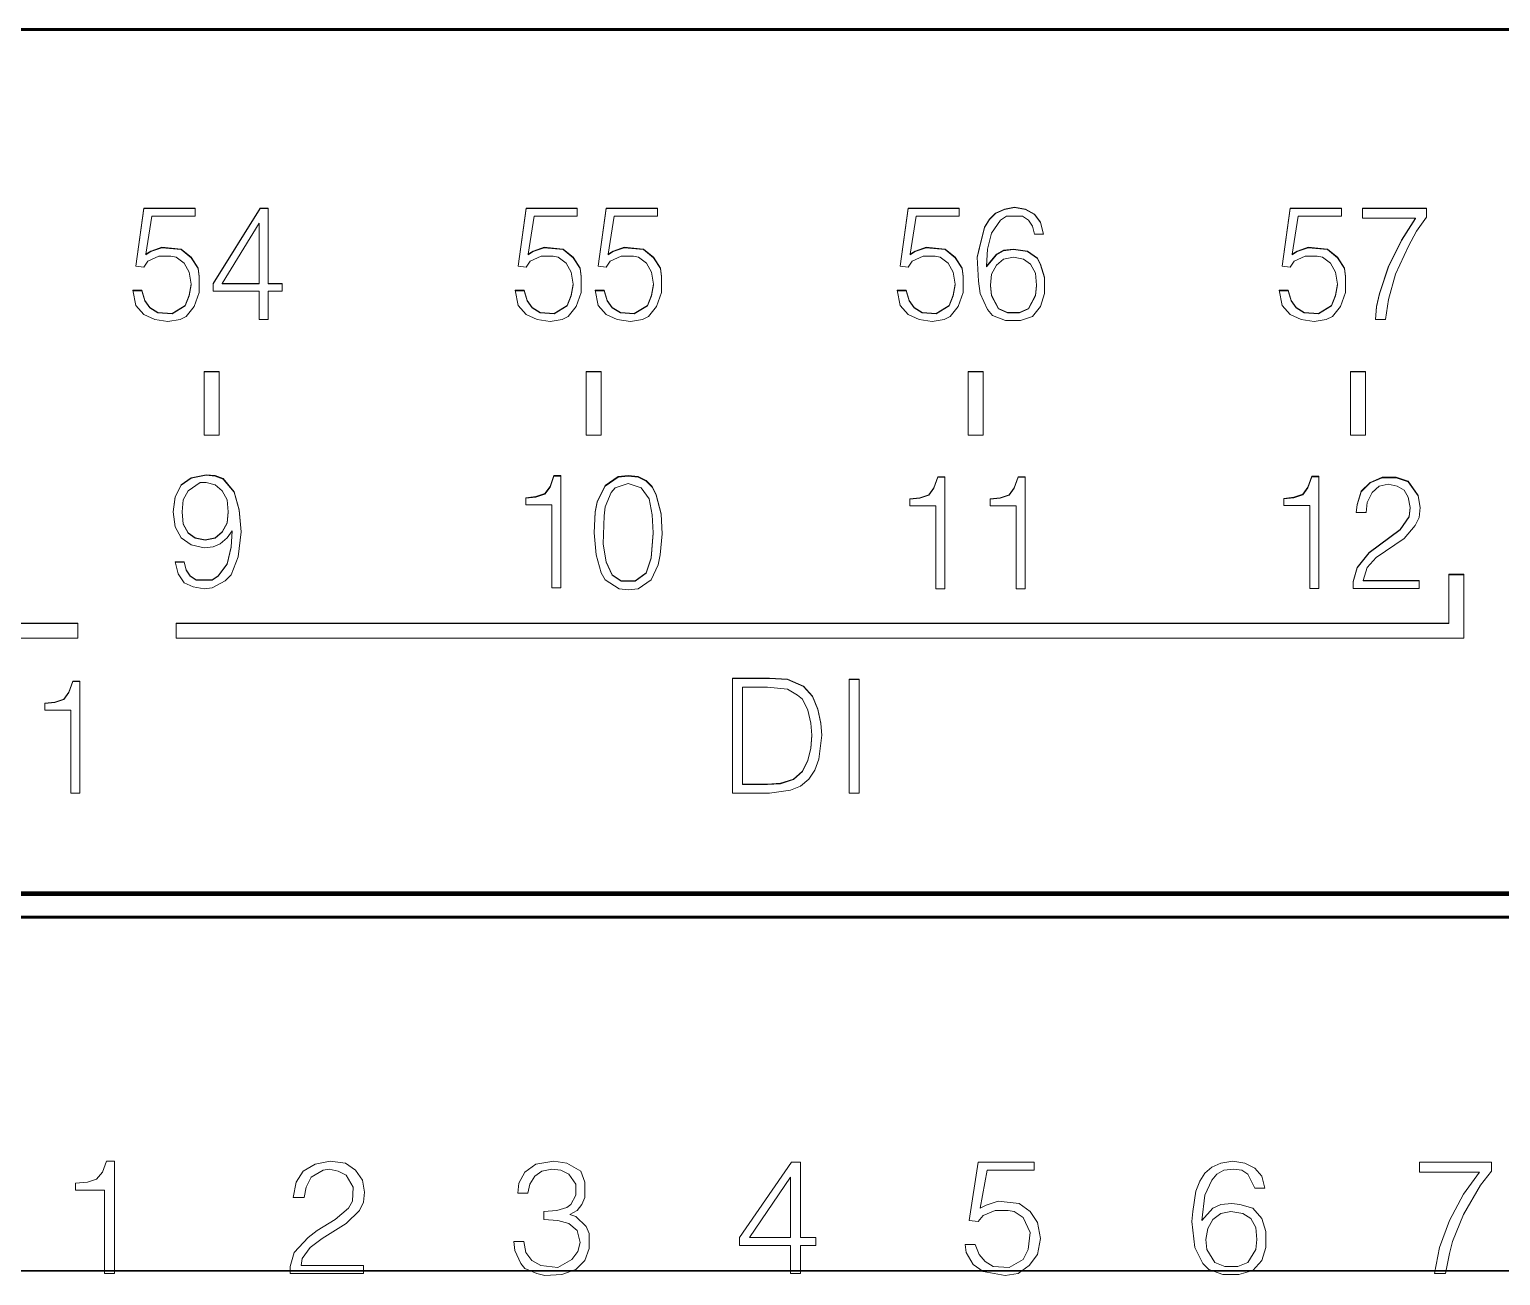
# Model space of a CAD drawing. Header units: millimetres. Extents: x 0 to 53000, y -591 to 24400.
# Drawn here: x 24698.05 to 24717.61, y 2759.94 to 2776.5 of the extents above; entities that cross this region are included whole.
import ezdxf
from ezdxf.enums import TextEntityAlignment as Align

# ---------------------------------------------------------------- set-up
doc = ezdxf.new("R2010")
doc.units = ezdxf.units.MM
doc.linetypes.add('K5LT_BASIC', pattern=[0])
doc.linetypes.add('K5LT_THIN', pattern=[0])
doc.layers.add('Основная', color=7, linetype='Continuous', lineweight=30)
doc.styles.add('текст', font='isocpeui.ttf')

# ---------------------------------------------------------------- blocks, each defined once
blk = doc.blocks.new('Программируемое реле ПР102')
at = {"layer": 'Основная', "linetype": 'K5LT_BASIC', "lineweight": 60}
for p, q in [((116.75, 34), (0.25, 34)), ((2.8, 22.503), (114.2, 22.503)), ((113.72, 22.525), (3.28, 22.525)), ((114.2, 22.2), (2.8, 22.2))]:
    blk.add_line(p, q, dxfattribs=at)
at = {"layer": 'Основная', "linetype": 'K5LT_THIN', "lineweight": 18}
for p, q in [((72.457, 31.624), (72.351, 30.852)), ((72.457, 31.619), (72.351, 30.852)), ((73.137, 31.624), (72.457, 31.624)), ((72.457, 31.619), (72.457, 31.624)), ((73.137, 31.619), (72.457, 31.619)), ((72.484, 31.011), (72.564, 31.517)), ((72.564, 31.517), (73.137, 31.517)), ((73.137, 31.517), (73.137, 31.624)), ((74.004, 31.624), (73.377, 30.625)), ((74.004, 31.619), (73.377, 30.62)), ((74.004, 31.619), (74.004, 31.624)), ((74.111, 31.624), (74.004, 31.624)), ((74.111, 31.619), (74.004, 31.619)), ((74.111, 30.625), (74.111, 31.624)), ((77.537, 31.624), (77.431, 30.852)), ((77.537, 31.619), (77.431, 30.852)), ((78.217, 31.624), (77.537, 31.624)), ((77.537, 31.619), (77.537, 31.624)), ((78.217, 31.619), (77.537, 31.619)), ((77.564, 31.011), (77.644, 31.517)), ((77.644, 31.517), (78.217, 31.517)), ((78.217, 31.517), (78.217, 31.624)), ((78.604, 31.624), (78.497, 30.852)), ((78.604, 31.619), (78.498, 30.852)), ((78.604, 31.619), (78.604, 31.624)), ((79.284, 31.624), (78.604, 31.624)), ((79.284, 31.619), (78.604, 31.619)), ((78.631, 31.011), (78.711, 31.517)), ((78.711, 31.517), (79.284, 31.517)), ((79.284, 31.517), (79.284, 31.624)), ((82.617, 31.624), (82.511, 30.852)), ((82.617, 31.619), (82.511, 30.852)), ((82.617, 31.619), (82.617, 31.624)), ((83.297, 31.624), (82.617, 31.624)), ((83.297, 31.619), (82.617, 31.619)), ((82.644, 31.011), (82.724, 31.517)), ((82.724, 31.517), (83.297, 31.517)), ((83.297, 31.517), (83.297, 31.624)), ((83.777, 31.557), (83.697, 31.477)), ((83.777, 31.552), (83.697, 31.472)), ((83.897, 31.611), (83.777, 31.557)), ((83.897, 31.605), (83.777, 31.552)), ((83.777, 31.552), (83.777, 31.557)), ((83.844, 31.464), (83.924, 31.517)), ((84.031, 31.637), (83.897, 31.611)), ((84.031, 31.632), (83.897, 31.605)), ((83.897, 31.605), (83.897, 31.611)), ((83.924, 31.517), (84.137, 31.517)), ((84.177, 31.611), (84.031, 31.637)), ((84.031, 31.632), (84.031, 31.637)), ((84.177, 31.605), (84.031, 31.632)), ((84.137, 31.517), (84.217, 31.464)), ((84.297, 31.544), (84.177, 31.611)), ((84.177, 31.605), (84.177, 31.611)), ((84.297, 31.539), (84.177, 31.605)), ((84.377, 31.438), (84.297, 31.544)), ((84.297, 31.539), (84.297, 31.544)), ((84.377, 31.432), (84.297, 31.539)), ((87.697, 31.624), (87.591, 30.852)), ((87.697, 31.619), (87.591, 30.852)), ((87.697, 31.619), (87.697, 31.624)), ((88.377, 31.624), (87.697, 31.624)), ((88.377, 31.619), (87.697, 31.619)), ((87.724, 31.011), (87.804, 31.517)), ((87.804, 31.517), (88.377, 31.517)), ((88.377, 31.517), (88.377, 31.624)), ((88.657, 31.624), (88.657, 31.491)), ((89.511, 31.624), (88.657, 31.624)), ((89.511, 31.619), (88.657, 31.619)), ((88.657, 31.491), (89.364, 31.491)), ((89.364, 31.491), (89.177, 31.198)), ((89.364, 31.486), (89.364, 31.491)), ((89.377, 31.318), (89.511, 31.504)), ((89.511, 31.504), (89.511, 31.624)), ((73.497, 30.625), (73.991, 31.424)), ((73.991, 31.424), (73.991, 30.625)), ((83.631, 31.371), (83.564, 31.105)), ((83.631, 31.366), (83.564, 31.099)), ((83.697, 31.477), (83.631, 31.371)), ((83.697, 31.472), (83.631, 31.366)), ((83.631, 31.366), (83.631, 31.371)), ((83.697, 31.472), (83.697, 31.477)), ((83.724, 31.291), (83.844, 31.464)), ((84.217, 31.464), (84.271, 31.384)), ((84.271, 31.384), (84.297, 31.278)), ((84.417, 31.278), (84.377, 31.438)), ((84.377, 31.432), (84.377, 31.438)), ((84.416, 31.278), (84.377, 31.432)), ((89.364, 31.486), (89.177, 31.193)), ((89.271, 31.118), (89.377, 31.318)), ((72.697, 31.105), (72.551, 31.051)), ((72.697, 31.099), (72.551, 31.046)), ((72.697, 31.099), (72.697, 31.105)), ((72.951, 31.078), (72.697, 31.105)), ((72.951, 31.073), (72.697, 31.099)), ((77.777, 31.105), (77.631, 31.051)), ((77.777, 31.099), (77.631, 31.046)), ((78.031, 31.078), (77.777, 31.105)), ((77.777, 31.099), (77.777, 31.105)), ((78.031, 31.073), (77.777, 31.099)), ((78.844, 31.105), (78.697, 31.051)), ((78.844, 31.099), (78.697, 31.046)), ((78.844, 31.099), (78.844, 31.105)), ((79.097, 31.078), (78.844, 31.105)), ((79.097, 31.073), (78.844, 31.099)), ((82.857, 31.105), (82.711, 31.051)), ((82.857, 31.099), (82.711, 31.046)), ((82.857, 31.099), (82.857, 31.105)), ((83.111, 31.078), (82.857, 31.105)), ((83.111, 31.073), (82.857, 31.099)), ((83.564, 31.105), (83.537, 30.972)), ((83.564, 31.099), (83.537, 30.967)), ((83.564, 31.099), (83.564, 31.105)), ((83.671, 31.078), (83.724, 31.291)), ((84.297, 31.278), (84.417, 31.278)), ((87.937, 31.105), (87.791, 31.051)), ((87.937, 31.099), (87.791, 31.046)), ((87.937, 31.099), (87.937, 31.105)), ((88.191, 31.078), (87.937, 31.105)), ((88.191, 31.073), (87.937, 31.099)), ((89.177, 31.198), (89.004, 30.852)), ((89.177, 31.193), (89.004, 30.846)), ((89.097, 30.745), (89.271, 31.118)), ((89.177, 31.193), (89.177, 31.198)), ((72.457, 30.838), (72.511, 30.918)), ((72.551, 31.051), (72.484, 31.011)), ((72.551, 31.046), (72.484, 31.006)), ((72.484, 31.006), (72.484, 31.011)), ((72.511, 30.918), (72.657, 30.985)), ((72.551, 31.046), (72.551, 31.051)), ((72.657, 30.985), (72.817, 30.985)), ((72.817, 30.985), (72.884, 30.972)), ((72.884, 30.972), (72.991, 30.892)), ((73.084, 30.972), (72.951, 31.078)), ((72.951, 31.073), (72.951, 31.078)), ((73.084, 30.966), (72.951, 31.073)), ((73.084, 30.966), (73.084, 30.972)), ((73.177, 30.825), (73.084, 30.972)), ((73.177, 30.82), (73.084, 30.966)), ((77.537, 30.838), (77.591, 30.918)), ((77.631, 31.051), (77.564, 31.011)), ((77.631, 31.046), (77.564, 31.006)), ((77.564, 31.006), (77.564, 31.011)), ((77.591, 30.918), (77.737, 30.985)), ((77.631, 31.046), (77.631, 31.051)), ((77.737, 30.985), (77.897, 30.985)), ((77.897, 30.985), (77.964, 30.972)), ((77.964, 30.972), (78.071, 30.892)), ((78.031, 31.073), (78.031, 31.078)), ((78.164, 30.972), (78.031, 31.078)), ((78.164, 30.966), (78.031, 31.073)), ((78.164, 30.966), (78.164, 30.972)), ((78.257, 30.825), (78.164, 30.972)), ((78.257, 30.82), (78.164, 30.966)), ((78.604, 30.838), (78.657, 30.918)), ((78.697, 31.051), (78.631, 31.011)), ((78.697, 31.046), (78.631, 31.006)), ((78.631, 31.006), (78.631, 31.011)), ((78.657, 30.918), (78.804, 30.985)), ((78.697, 31.046), (78.697, 31.051)), ((78.804, 30.985), (78.964, 30.985)), ((78.964, 30.985), (79.031, 30.972)), ((79.031, 30.972), (79.137, 30.892)), ((79.231, 30.972), (79.097, 31.078)), ((79.097, 31.073), (79.097, 31.078)), ((79.231, 30.966), (79.097, 31.073)), ((79.231, 30.966), (79.231, 30.972)), ((79.324, 30.825), (79.231, 30.972)), ((79.324, 30.82), (79.231, 30.966)), ((82.617, 30.838), (82.671, 30.918)), ((82.711, 31.051), (82.644, 31.011)), ((82.711, 31.046), (82.644, 31.006)), ((82.644, 31.006), (82.644, 31.011)), ((82.671, 30.918), (82.817, 30.985)), ((82.711, 31.046), (82.711, 31.051)), ((82.817, 30.985), (82.977, 30.985)), ((82.977, 30.985), (83.044, 30.972)), ((83.044, 30.972), (83.151, 30.892)), ((83.244, 30.972), (83.111, 31.078)), ((83.111, 31.073), (83.111, 31.078)), ((83.244, 30.966), (83.111, 31.073)), ((83.244, 30.966), (83.244, 30.972)), ((83.337, 30.825), (83.244, 30.972)), ((83.337, 30.82), (83.244, 30.966)), ((83.537, 30.972), (83.551, 30.652)), ((83.657, 30.852), (83.671, 31.078)), ((83.791, 31.011), (83.657, 30.852)), ((83.791, 31.006), (83.657, 30.846)), ((83.884, 31.065), (83.791, 31.011)), ((83.884, 31.059), (83.791, 31.006)), ((83.791, 31.006), (83.791, 31.011)), ((83.791, 30.865), (83.884, 30.945)), ((84.017, 31.078), (83.884, 31.065)), ((84.017, 31.073), (83.884, 31.059)), ((83.884, 31.059), (83.884, 31.065)), ((83.884, 30.945), (84.017, 30.972)), ((84.017, 31.073), (84.017, 31.078)), ((84.204, 31.051), (84.017, 31.078)), ((84.204, 31.046), (84.017, 31.073)), ((84.017, 30.972), (84.151, 30.945)), ((84.151, 30.945), (84.244, 30.878)), ((84.204, 31.046), (84.204, 31.051)), ((84.337, 30.958), (84.204, 31.051)), ((84.337, 30.953), (84.204, 31.046)), ((84.377, 30.878), (84.337, 30.958)), ((84.337, 30.953), (84.337, 30.958)), ((84.377, 30.873), (84.337, 30.953)), ((87.697, 30.838), (87.751, 30.918)), ((87.791, 31.051), (87.724, 31.011)), ((87.791, 31.046), (87.724, 31.006)), ((87.724, 31.006), (87.724, 31.011)), ((87.751, 30.918), (87.897, 30.985)), ((87.791, 31.046), (87.791, 31.051)), ((87.897, 30.985), (88.057, 30.985)), ((88.057, 30.985), (88.124, 30.972)), ((88.124, 30.972), (88.231, 30.892)), ((88.191, 31.073), (88.191, 31.078)), ((88.324, 30.972), (88.191, 31.078)), ((88.324, 30.966), (88.191, 31.073)), ((88.417, 30.825), (88.324, 30.972)), ((88.324, 30.966), (88.324, 30.972)), ((88.417, 30.82), (88.324, 30.966)), ((72.351, 30.852), (72.457, 30.838)), ((72.991, 30.892), (73.057, 30.772)), ((73.057, 30.772), (73.084, 30.612)), ((73.191, 30.719), (73.177, 30.825)), ((73.177, 30.82), (73.177, 30.825)), ((73.191, 30.713), (73.177, 30.82)), ((73.191, 30.505), (73.191, 30.719)), ((77.431, 30.852), (77.537, 30.838)), ((78.071, 30.892), (78.137, 30.772)), ((78.137, 30.772), (78.164, 30.612)), ((78.257, 30.82), (78.257, 30.825)), ((78.271, 30.719), (78.257, 30.825)), ((78.271, 30.713), (78.257, 30.82)), ((78.271, 30.505), (78.271, 30.719)), ((78.497, 30.852), (78.604, 30.838)), ((79.137, 30.892), (79.204, 30.772)), ((79.204, 30.772), (79.231, 30.612)), ((79.337, 30.719), (79.324, 30.825)), ((79.324, 30.82), (79.324, 30.825)), ((79.337, 30.713), (79.324, 30.82)), ((79.337, 30.505), (79.337, 30.719)), ((82.511, 30.852), (82.617, 30.838)), ((83.151, 30.892), (83.217, 30.772)), ((83.217, 30.772), (83.244, 30.612)), ((83.337, 30.82), (83.337, 30.825)), ((83.351, 30.719), (83.337, 30.825)), ((83.351, 30.713), (83.337, 30.82)), ((83.351, 30.505), (83.351, 30.719)), ((83.657, 30.846), (83.657, 30.852)), ((83.711, 30.599), (83.724, 30.745)), ((83.724, 30.745), (83.791, 30.865)), ((84.244, 30.878), (84.311, 30.758)), ((84.311, 30.758), (84.324, 30.599)), ((84.377, 30.873), (84.377, 30.878)), ((84.431, 30.705), (84.377, 30.878)), ((84.431, 30.7), (84.377, 30.873)), ((87.591, 30.852), (87.697, 30.838)), ((88.231, 30.892), (88.297, 30.772)), ((88.297, 30.772), (88.324, 30.612)), ((88.417, 30.82), (88.417, 30.825)), ((88.431, 30.719), (88.417, 30.825)), ((88.431, 30.713), (88.417, 30.82)), ((88.431, 30.505), (88.431, 30.719)), ((89.004, 30.852), (88.884, 30.492)), ((89.004, 30.846), (88.884, 30.487)), ((89.004, 30.846), (89.004, 30.852)), ((89.004, 30.412), (89.097, 30.745)), ((72.311, 30.532), (72.351, 30.332)), ((72.431, 30.532), (72.311, 30.532)), ((72.431, 30.527), (72.312, 30.527)), ((72.471, 30.399), (72.431, 30.532)), ((72.431, 30.527), (72.431, 30.532)), ((72.471, 30.394), (72.431, 30.527)), ((73.084, 30.612), (73.057, 30.466)), ((73.084, 30.607), (73.057, 30.46)), ((73.084, 30.607), (73.084, 30.612)), ((73.377, 30.625), (73.377, 30.519)), ((73.377, 30.519), (73.991, 30.519)), ((73.991, 30.625), (73.497, 30.625)), ((73.497, 30.62), (73.497, 30.625)), ((73.991, 30.62), (73.497, 30.62)), ((73.991, 30.62), (73.991, 30.625)), ((73.991, 30.519), (73.991, 30.146)), ((74.111, 30.62), (74.111, 30.625)), ((74.297, 30.625), (74.111, 30.625)), ((74.297, 30.62), (74.111, 30.62)), ((74.111, 30.519), (74.297, 30.519)), ((74.111, 30.146), (74.111, 30.519)), ((74.297, 30.519), (74.297, 30.625)), ((77.511, 30.532), (77.391, 30.532)), ((77.391, 30.532), (77.431, 30.332)), ((77.511, 30.527), (77.392, 30.527)), ((77.551, 30.399), (77.511, 30.532)), ((77.511, 30.527), (77.511, 30.532)), ((77.551, 30.394), (77.511, 30.527)), ((78.164, 30.612), (78.137, 30.466)), ((78.164, 30.607), (78.137, 30.46)), ((78.164, 30.607), (78.164, 30.612)), ((78.457, 30.532), (78.497, 30.332)), ((78.577, 30.532), (78.457, 30.532)), ((78.577, 30.527), (78.458, 30.527)), ((78.617, 30.399), (78.577, 30.532)), ((78.577, 30.527), (78.577, 30.532)), ((78.617, 30.394), (78.577, 30.527)), ((79.231, 30.612), (79.204, 30.466)), ((79.231, 30.607), (79.204, 30.46)), ((79.231, 30.607), (79.231, 30.612)), ((82.591, 30.532), (82.471, 30.532)), ((82.471, 30.532), (82.511, 30.332)), ((82.591, 30.527), (82.472, 30.527)), ((82.591, 30.527), (82.591, 30.532)), ((82.631, 30.399), (82.591, 30.532)), ((82.631, 30.394), (82.591, 30.527)), ((83.244, 30.612), (83.217, 30.466)), ((83.244, 30.607), (83.217, 30.46)), ((83.244, 30.607), (83.244, 30.612)), ((83.551, 30.652), (83.577, 30.492)), ((83.711, 30.593), (83.711, 30.599)), ((83.724, 30.466), (83.711, 30.599)), ((83.724, 30.46), (83.711, 30.593)), ((84.324, 30.599), (84.311, 30.466)), ((84.324, 30.593), (84.311, 30.46)), ((84.324, 30.593), (84.324, 30.599)), ((84.431, 30.492), (84.431, 30.705)), ((87.551, 30.532), (87.591, 30.332)), ((87.671, 30.532), (87.551, 30.532)), ((87.671, 30.527), (87.552, 30.527)), ((87.671, 30.527), (87.671, 30.532)), ((87.711, 30.399), (87.671, 30.532)), ((87.711, 30.394), (87.671, 30.527)), ((88.324, 30.612), (88.297, 30.466)), ((88.324, 30.607), (88.297, 30.46)), ((88.324, 30.607), (88.324, 30.612)), ((72.351, 30.332), (72.457, 30.213)), ((72.471, 30.394), (72.471, 30.399)), ((72.537, 30.306), (72.471, 30.399)), ((72.537, 30.301), (72.471, 30.394)), ((73.004, 30.332), (72.831, 30.226)), ((73.004, 30.327), (72.831, 30.221)), ((73.057, 30.466), (73.004, 30.332)), ((73.057, 30.46), (73.004, 30.327)), ((73.004, 30.327), (73.004, 30.332)), ((73.017, 30.186), (73.124, 30.319)), ((73.057, 30.46), (73.057, 30.466)), ((73.124, 30.319), (73.191, 30.505)), ((77.431, 30.332), (77.537, 30.213)), ((77.617, 30.306), (77.551, 30.399)), ((77.551, 30.394), (77.551, 30.399)), ((77.617, 30.301), (77.551, 30.394)), ((78.084, 30.332), (77.911, 30.226)), ((78.084, 30.327), (77.911, 30.221)), ((78.137, 30.466), (78.084, 30.332)), ((78.137, 30.46), (78.084, 30.327)), ((78.084, 30.327), (78.084, 30.332)), ((78.097, 30.186), (78.204, 30.319)), ((78.137, 30.46), (78.137, 30.466)), ((78.204, 30.319), (78.271, 30.505)), ((78.497, 30.332), (78.604, 30.213)), ((78.684, 30.306), (78.617, 30.399)), ((78.617, 30.394), (78.617, 30.399)), ((78.684, 30.301), (78.617, 30.394)), ((79.151, 30.332), (78.977, 30.226)), ((79.151, 30.327), (78.977, 30.221)), ((79.204, 30.466), (79.151, 30.332)), ((79.204, 30.46), (79.151, 30.327)), ((79.151, 30.327), (79.151, 30.332)), ((79.164, 30.186), (79.271, 30.319)), ((79.204, 30.46), (79.204, 30.466)), ((79.271, 30.319), (79.337, 30.505)), ((82.511, 30.332), (82.617, 30.213)), ((82.697, 30.306), (82.631, 30.399)), ((82.631, 30.394), (82.631, 30.399)), ((82.697, 30.301), (82.631, 30.394)), ((83.164, 30.332), (82.991, 30.226)), ((83.164, 30.327), (82.991, 30.221)), ((83.217, 30.466), (83.164, 30.332)), ((83.217, 30.46), (83.164, 30.327)), ((83.164, 30.327), (83.164, 30.332)), ((83.177, 30.186), (83.284, 30.319)), ((83.217, 30.46), (83.217, 30.466)), ((83.284, 30.319), (83.351, 30.505)), ((83.577, 30.492), (83.671, 30.279)), ((83.724, 30.46), (83.724, 30.466)), ((83.817, 30.292), (83.724, 30.466)), ((83.817, 30.287), (83.724, 30.46)), ((84.311, 30.466), (84.217, 30.292)), ((84.311, 30.46), (84.217, 30.287)), ((84.271, 30.186), (84.377, 30.319)), ((84.311, 30.46), (84.311, 30.466)), ((84.377, 30.319), (84.431, 30.492)), ((87.591, 30.332), (87.697, 30.213)), ((87.777, 30.306), (87.711, 30.399)), ((87.711, 30.394), (87.711, 30.399)), ((87.777, 30.301), (87.711, 30.394)), ((88.244, 30.332), (88.071, 30.226)), ((88.244, 30.327), (88.071, 30.221)), ((88.297, 30.466), (88.244, 30.332)), ((88.297, 30.46), (88.244, 30.327)), ((88.244, 30.327), (88.244, 30.332)), ((88.257, 30.186), (88.364, 30.319)), ((88.297, 30.46), (88.297, 30.466)), ((88.364, 30.319), (88.431, 30.505)), ((88.844, 30.319), (88.831, 30.146)), ((88.884, 30.492), (88.844, 30.319)), ((88.884, 30.487), (88.844, 30.314)), ((88.844, 30.314), (88.844, 30.319)), ((88.884, 30.487), (88.884, 30.492)), ((88.964, 30.146), (89.004, 30.412)), ((72.457, 30.213), (72.604, 30.146)), ((72.644, 30.239), (72.537, 30.306)), ((72.537, 30.301), (72.537, 30.306)), ((72.644, 30.234), (72.537, 30.301)), ((72.604, 30.146), (72.777, 30.119)), ((72.644, 30.234), (72.644, 30.239)), ((72.831, 30.226), (72.644, 30.239)), ((72.831, 30.221), (72.644, 30.234)), ((72.777, 30.119), (72.937, 30.146)), ((72.831, 30.221), (72.831, 30.226)), ((72.937, 30.146), (73.017, 30.186)), ((73.991, 30.146), (74.111, 30.146)), ((77.537, 30.213), (77.684, 30.146)), ((77.617, 30.301), (77.617, 30.306)), ((77.724, 30.239), (77.617, 30.306)), ((77.724, 30.234), (77.617, 30.301)), ((77.684, 30.146), (77.857, 30.119)), ((77.724, 30.234), (77.724, 30.239)), ((77.911, 30.226), (77.724, 30.239)), ((77.911, 30.221), (77.724, 30.234)), ((77.857, 30.119), (78.017, 30.146)), ((77.911, 30.221), (77.911, 30.226)), ((78.017, 30.146), (78.097, 30.186)), ((78.604, 30.213), (78.751, 30.146)), ((78.684, 30.301), (78.684, 30.306)), ((78.791, 30.239), (78.684, 30.306)), ((78.791, 30.234), (78.684, 30.301)), ((78.751, 30.146), (78.924, 30.119)), ((78.977, 30.226), (78.791, 30.239)), ((78.791, 30.234), (78.791, 30.239)), ((78.977, 30.221), (78.791, 30.234)), ((78.924, 30.119), (79.084, 30.146)), ((78.977, 30.221), (78.977, 30.226)), ((79.084, 30.146), (79.164, 30.186)), ((82.617, 30.213), (82.764, 30.146)), ((82.697, 30.301), (82.697, 30.306)), ((82.804, 30.239), (82.697, 30.306)), ((82.804, 30.234), (82.697, 30.301)), ((82.764, 30.146), (82.937, 30.119)), ((82.991, 30.226), (82.804, 30.239)), ((82.804, 30.234), (82.804, 30.239)), ((82.991, 30.221), (82.804, 30.234)), ((82.937, 30.119), (83.097, 30.146)), ((82.991, 30.221), (82.991, 30.226)), ((83.097, 30.146), (83.177, 30.186)), ((83.671, 30.279), (83.737, 30.199)), ((83.737, 30.199), (83.911, 30.133)), ((83.937, 30.239), (83.817, 30.292)), ((83.817, 30.287), (83.817, 30.292)), ((83.937, 30.234), (83.817, 30.287)), ((83.911, 30.133), (84.111, 30.133)), ((83.937, 30.234), (83.937, 30.239)), ((84.097, 30.239), (83.937, 30.239)), ((84.097, 30.234), (83.937, 30.234)), ((84.217, 30.292), (84.097, 30.239)), ((84.217, 30.287), (84.097, 30.234)), ((84.097, 30.234), (84.097, 30.239)), ((84.111, 30.133), (84.271, 30.186)), ((84.217, 30.287), (84.217, 30.292)), ((87.697, 30.213), (87.844, 30.146)), ((87.884, 30.239), (87.777, 30.306)), ((87.777, 30.301), (87.777, 30.306)), ((87.884, 30.234), (87.777, 30.301)), ((87.844, 30.146), (88.017, 30.119)), ((88.071, 30.226), (87.884, 30.239)), ((87.884, 30.234), (87.884, 30.239)), ((88.071, 30.221), (87.884, 30.234)), ((88.017, 30.119), (88.177, 30.146)), ((88.071, 30.221), (88.071, 30.226)), ((88.177, 30.146), (88.257, 30.186)), ((88.844, 30.314), (88.831, 30.146)), ((88.831, 30.146), (88.964, 30.146)), ((73.257, 29.454), (73.457, 29.454)), ((73.257, 28.605), (73.257, 29.454)), ((73.257, 29.449), (73.457, 29.449)), ((73.457, 29.454), (73.457, 28.605)), ((78.337, 29.454), (78.537, 29.454)), ((78.337, 28.605), (78.337, 29.454)), ((78.337, 29.449), (78.537, 29.449)), ((78.537, 29.454), (78.537, 28.605)), ((83.417, 28.605), (83.417, 29.454)), ((83.417, 29.454), (83.617, 29.454)), ((83.417, 29.449), (83.617, 29.449)), ((83.617, 29.454), (83.617, 28.605)), ((88.497, 29.454), (88.697, 29.454)), ((88.497, 28.605), (88.497, 29.454)), ((88.497, 29.449), (88.697, 29.449)), ((88.697, 29.454), (88.697, 28.605)), ((73.457, 28.605), (73.257, 28.605)), ((78.537, 28.605), (78.337, 28.605)), ((83.617, 28.605), (83.417, 28.605)), ((88.697, 28.605), (88.497, 28.605)), ((73.084, 28.042), (72.951, 27.949)), ((73.084, 28.037), (72.951, 27.944)), ((73.044, 27.869), (73.204, 27.976)), ((73.284, 28.082), (73.084, 28.042)), ((73.284, 28.077), (73.084, 28.037)), ((73.084, 28.037), (73.084, 28.042)), ((73.204, 27.976), (73.284, 27.976)), ((73.284, 28.077), (73.284, 28.082)), ((73.404, 28.069), (73.284, 28.082)), ((73.404, 28.064), (73.284, 28.077)), ((73.284, 27.976), (73.404, 27.949)), ((73.511, 28.029), (73.404, 28.069)), ((73.404, 28.064), (73.404, 28.069)), ((73.511, 28.024), (73.404, 28.064)), ((73.511, 28.024), (73.511, 28.029)), ((73.657, 27.856), (73.511, 28.029)), ((73.657, 27.851), (73.511, 28.024)), ((77.909, 28.069), (77.856, 27.923)), ((77.909, 28.064), (77.856, 27.918)), ((78.002, 28.069), (77.909, 28.069)), ((77.909, 28.064), (77.909, 28.069)), ((78.002, 28.064), (77.909, 28.064)), ((78.002, 26.578), (78.002, 28.069)), ((78.762, 28.056), (78.589, 27.936)), ((78.762, 28.051), (78.589, 27.931)), ((78.896, 28.069), (78.762, 28.056)), ((78.896, 28.064), (78.762, 28.051)), ((78.762, 28.051), (78.762, 28.056)), ((78.896, 28.064), (78.896, 28.069)), ((79.029, 28.056), (78.896, 28.069)), ((79.029, 28.051), (78.896, 28.064)), ((79.136, 28.003), (79.029, 28.056)), ((79.029, 28.051), (79.029, 28.056)), ((79.136, 27.997), (79.029, 28.051)), ((79.216, 27.923), (79.136, 28.003)), ((79.136, 27.997), (79.136, 28.003)), ((79.216, 27.918), (79.136, 27.997)), ((83.014, 28.055), (82.961, 27.909)), ((83.014, 28.05), (82.961, 27.904)), ((83.107, 28.055), (83.014, 28.055)), ((83.014, 28.05), (83.014, 28.055)), ((83.107, 28.05), (83.014, 28.05)), ((83.107, 26.564), (83.107, 28.055)), ((84.081, 28.055), (84.027, 27.909)), ((84.081, 28.05), (84.027, 27.904)), ((84.174, 28.055), (84.081, 28.055)), ((84.081, 28.05), (84.081, 28.055)), ((84.174, 28.05), (84.081, 28.05)), ((84.174, 26.564), (84.174, 28.055)), ((87.986, 28.06), (87.933, 27.914)), ((87.986, 28.055), (87.933, 27.909)), ((87.986, 28.055), (87.986, 28.06)), ((88.079, 28.06), (87.986, 28.06)), ((88.079, 28.055), (87.986, 28.055)), ((88.079, 26.569), (88.079, 28.06)), ((88.759, 27.98), (88.639, 27.861)), ((88.759, 27.975), (88.639, 27.855)), ((88.919, 28.047), (88.759, 27.98)), ((88.919, 28.042), (88.759, 27.975)), ((88.759, 27.975), (88.759, 27.98)), ((88.919, 28.042), (88.919, 28.047)), ((89.106, 28.047), (88.919, 28.047)), ((89.106, 28.042), (88.919, 28.042)), ((89.266, 27.994), (89.106, 28.047)), ((89.106, 28.042), (89.106, 28.047)), ((89.266, 27.988), (89.106, 28.042)), ((89.266, 27.988), (89.266, 27.994)), ((89.399, 27.807), (89.266, 27.994)), ((89.399, 27.802), (89.266, 27.988)), ((72.871, 27.789), (72.844, 27.59)), ((72.871, 27.784), (72.844, 27.587)), ((72.951, 27.949), (72.871, 27.789)), ((72.951, 27.944), (72.871, 27.784)), ((72.871, 27.784), (72.871, 27.789)), ((72.951, 27.944), (72.951, 27.949)), ((72.977, 27.749), (73.044, 27.869)), ((73.404, 27.949), (73.497, 27.869)), ((73.497, 27.869), (73.564, 27.749)), ((73.657, 27.851), (73.657, 27.856)), ((73.724, 27.616), (73.657, 27.856)), ((73.724, 27.611), (73.657, 27.851)), ((77.669, 27.79), (77.536, 27.776)), ((77.669, 27.784), (77.536, 27.771)), ((77.536, 27.776), (77.536, 27.683)), ((77.789, 27.83), (77.669, 27.79)), ((77.789, 27.824), (77.669, 27.784)), ((77.669, 27.784), (77.669, 27.79)), ((77.856, 27.923), (77.789, 27.83)), ((77.856, 27.918), (77.789, 27.824)), ((77.789, 27.824), (77.789, 27.83)), ((77.856, 27.918), (77.856, 27.923)), ((78.589, 27.936), (78.482, 27.723)), ((78.589, 27.931), (78.482, 27.718)), ((78.589, 27.931), (78.589, 27.936)), ((78.589, 27.656), (78.669, 27.843)), ((78.669, 27.843), (78.722, 27.909)), ((78.722, 27.909), (78.896, 27.963)), ((78.896, 27.963), (79.069, 27.909)), ((79.069, 27.909), (79.176, 27.763)), ((79.269, 27.816), (79.216, 27.923)), ((79.216, 27.918), (79.216, 27.923)), ((79.269, 27.811), (79.216, 27.918)), ((79.269, 27.811), (79.269, 27.816)), ((79.336, 27.563), (79.269, 27.816)), ((79.336, 27.558), (79.269, 27.811)), ((82.774, 27.776), (82.641, 27.762)), ((82.894, 27.816), (82.774, 27.776)), ((82.894, 27.81), (82.774, 27.77)), ((82.774, 27.77), (82.774, 27.776)), ((82.961, 27.909), (82.894, 27.816)), ((82.961, 27.904), (82.894, 27.81)), ((82.894, 27.81), (82.894, 27.816)), ((82.961, 27.904), (82.961, 27.909)), ((83.841, 27.776), (83.707, 27.762)), ((83.961, 27.816), (83.841, 27.776)), ((83.961, 27.81), (83.841, 27.77)), ((83.841, 27.77), (83.841, 27.776)), ((84.027, 27.909), (83.961, 27.816)), ((84.027, 27.904), (83.961, 27.81)), ((83.961, 27.81), (83.961, 27.816)), ((84.027, 27.904), (84.027, 27.909)), ((87.746, 27.781), (87.613, 27.767)), ((87.746, 27.775), (87.613, 27.762)), ((87.866, 27.821), (87.746, 27.781)), ((87.866, 27.815), (87.746, 27.775)), ((87.746, 27.775), (87.746, 27.781)), ((87.933, 27.914), (87.866, 27.821)), ((87.933, 27.909), (87.866, 27.815)), ((87.866, 27.815), (87.866, 27.821)), ((87.933, 27.909), (87.933, 27.914)), ((88.639, 27.861), (88.586, 27.687)), ((88.639, 27.855), (88.586, 27.682)), ((88.639, 27.855), (88.639, 27.861)), ((88.719, 27.714), (88.786, 27.847)), ((88.786, 27.847), (88.879, 27.927)), ((88.879, 27.927), (88.999, 27.954)), ((88.999, 27.954), (89.119, 27.927)), ((89.119, 27.927), (89.213, 27.874)), ((89.213, 27.874), (89.266, 27.781)), ((89.266, 27.781), (89.293, 27.647)), ((89.426, 27.647), (89.399, 27.807)), ((89.399, 27.802), (89.399, 27.807)), ((89.426, 27.644), (89.399, 27.802)), ((72.844, 27.59), (72.871, 27.39)), ((72.964, 27.59), (72.977, 27.749)), ((72.977, 27.43), (72.964, 27.59)), ((72.964, 27.584), (72.964, 27.59)), ((72.977, 27.424), (72.964, 27.584)), ((73.564, 27.749), (73.577, 27.59)), ((73.577, 27.59), (73.564, 27.443)), ((73.577, 27.584), (73.564, 27.438)), ((73.577, 27.584), (73.577, 27.59)), ((73.724, 27.611), (73.724, 27.616)), ((73.751, 27.323), (73.724, 27.616)), ((73.75, 27.321), (73.724, 27.611)), ((77.536, 27.683), (77.882, 27.683)), ((77.882, 27.683), (77.882, 26.578)), ((78.456, 27.59), (78.442, 27.31)), ((78.456, 27.585), (78.442, 27.308)), ((78.482, 27.723), (78.456, 27.59)), ((78.482, 27.718), (78.456, 27.585)), ((78.456, 27.585), (78.456, 27.59)), ((78.482, 27.718), (78.482, 27.723)), ((78.576, 27.537), (78.589, 27.656)), ((79.176, 27.763), (79.216, 27.55)), ((82.774, 27.77), (82.641, 27.757)), ((82.641, 27.762), (82.641, 27.669)), ((82.641, 27.669), (82.987, 27.669)), ((82.987, 27.669), (82.987, 26.564)), ((83.841, 27.77), (83.707, 27.757)), ((83.707, 27.762), (83.707, 27.669)), ((83.707, 27.669), (84.054, 27.669)), ((84.054, 27.669), (84.054, 26.564)), ((87.613, 27.767), (87.613, 27.674)), ((87.613, 27.674), (87.959, 27.674)), ((87.959, 27.674), (87.959, 26.569)), ((88.586, 27.687), (88.573, 27.581)), ((88.586, 27.682), (88.573, 27.581)), ((88.573, 27.581), (88.706, 27.581)), ((88.586, 27.682), (88.586, 27.687)), ((88.706, 27.581), (88.719, 27.714)), ((89.293, 27.647), (89.279, 27.528)), ((89.293, 27.642), (89.279, 27.522)), ((89.293, 27.642), (89.293, 27.647)), ((89.413, 27.514), (89.426, 27.647)), ((72.871, 27.39), (72.951, 27.243)), ((72.977, 27.424), (72.977, 27.43)), ((73.044, 27.31), (72.977, 27.43)), ((73.044, 27.305), (72.977, 27.424)), ((73.564, 27.443), (73.497, 27.323)), ((73.564, 27.438), (73.497, 27.318)), ((73.564, 27.438), (73.564, 27.443)), ((78.562, 27.164), (78.576, 27.537)), ((79.216, 27.55), (79.229, 27.31)), ((79.336, 27.558), (79.336, 27.563)), ((79.349, 27.297), (79.336, 27.563)), ((79.349, 27.295), (79.336, 27.558)), ((89.279, 27.528), (89.159, 27.354)), ((89.279, 27.522), (89.159, 27.349)), ((89.213, 27.235), (89.359, 27.408)), ((89.279, 27.522), (89.279, 27.528)), ((89.359, 27.408), (89.413, 27.514)), ((72.951, 27.243), (73.084, 27.15)), ((73.044, 27.305), (73.044, 27.31)), ((73.137, 27.243), (73.044, 27.31)), ((73.137, 27.238), (73.044, 27.305)), ((73.271, 27.217), (73.137, 27.243)), ((73.137, 27.238), (73.137, 27.243)), ((73.271, 27.211), (73.137, 27.238)), ((73.404, 27.243), (73.271, 27.217)), ((73.404, 27.238), (73.271, 27.211)), ((73.271, 27.211), (73.271, 27.217)), ((73.497, 27.323), (73.404, 27.243)), ((73.497, 27.318), (73.404, 27.238)), ((73.404, 27.238), (73.404, 27.243)), ((73.471, 27.163), (73.564, 27.243)), ((73.497, 27.318), (73.497, 27.323)), ((73.564, 27.243), (73.631, 27.337)), ((73.631, 27.337), (73.617, 27.123)), ((73.631, 27.331), (73.617, 27.118)), ((73.631, 27.331), (73.631, 27.337)), ((73.711, 26.99), (73.751, 27.323)), ((78.442, 27.31), (78.469, 27.017)), ((79.229, 27.31), (79.202, 26.977)), ((79.229, 27.305), (79.202, 26.972)), ((79.229, 27.305), (79.229, 27.31)), ((79.322, 27.017), (79.349, 27.297)), ((89.159, 27.354), (88.746, 27.048)), ((89.159, 27.349), (88.746, 27.043)), ((88.839, 26.982), (89.213, 27.235)), ((89.159, 27.349), (89.159, 27.354)), ((73.084, 27.15), (73.257, 27.11)), ((73.257, 27.11), (73.377, 27.123)), ((73.377, 27.123), (73.471, 27.163)), ((73.617, 27.123), (73.564, 26.897)), ((73.617, 27.118), (73.564, 26.892)), ((73.617, 27.118), (73.617, 27.123)), ((78.469, 27.017), (78.536, 26.778)), ((78.562, 27.159), (78.562, 27.164)), ((78.602, 26.924), (78.562, 27.164)), ((78.602, 26.919), (78.562, 27.159)), ((79.296, 26.884), (79.322, 27.017)), ((88.746, 27.048), (88.586, 26.848)), ((88.746, 27.043), (88.586, 26.843)), ((88.746, 27.043), (88.746, 27.048)), ((72.991, 26.924), (72.871, 26.924)), ((72.871, 26.924), (72.911, 26.764)), ((72.991, 26.918), (72.872, 26.918)), ((73.017, 26.817), (72.991, 26.924)), ((72.991, 26.918), (72.991, 26.924)), ((73.017, 26.812), (72.991, 26.918)), ((73.017, 26.812), (73.017, 26.817)), ((73.071, 26.737), (73.017, 26.817)), ((73.071, 26.732), (73.017, 26.812)), ((73.564, 26.897), (73.444, 26.737)), ((73.564, 26.892), (73.444, 26.732)), ((73.564, 26.892), (73.564, 26.897)), ((73.617, 26.751), (73.711, 26.99)), ((78.602, 26.919), (78.602, 26.924)), ((78.682, 26.751), (78.602, 26.924)), ((78.682, 26.746), (78.602, 26.919)), ((79.202, 26.977), (79.136, 26.778)), ((79.202, 26.972), (79.136, 26.772)), ((79.202, 26.972), (79.202, 26.977)), ((79.202, 26.684), (79.296, 26.884)), ((88.586, 26.848), (88.533, 26.662)), ((88.586, 26.843), (88.533, 26.657)), ((88.586, 26.843), (88.586, 26.848)), ((88.666, 26.675), (88.719, 26.848)), ((88.719, 26.848), (88.839, 26.982)), ((72.911, 26.764), (72.991, 26.644)), ((72.991, 26.644), (73.111, 26.591)), ((73.151, 26.684), (73.071, 26.737)), ((73.071, 26.732), (73.071, 26.737)), ((73.151, 26.679), (73.071, 26.732)), ((73.364, 26.684), (73.151, 26.684)), ((73.151, 26.679), (73.151, 26.684)), ((73.364, 26.679), (73.151, 26.679)), ((73.444, 26.737), (73.364, 26.684)), ((73.444, 26.732), (73.364, 26.679)), ((73.364, 26.679), (73.364, 26.684)), ((73.364, 26.578), (73.537, 26.671)), ((73.444, 26.732), (73.444, 26.737)), ((73.537, 26.671), (73.617, 26.751)), ((78.536, 26.778), (78.589, 26.684)), ((78.589, 26.684), (78.776, 26.565)), ((78.802, 26.671), (78.682, 26.751)), ((78.682, 26.746), (78.682, 26.751)), ((78.802, 26.666), (78.682, 26.746)), ((78.802, 26.666), (78.802, 26.671)), ((78.989, 26.671), (78.802, 26.671)), ((78.989, 26.666), (78.802, 26.666)), ((79.136, 26.778), (78.989, 26.671)), ((79.136, 26.772), (78.989, 26.666)), ((78.989, 26.666), (78.989, 26.671)), ((79.029, 26.565), (79.202, 26.684)), ((79.136, 26.772), (79.136, 26.778)), ((88.533, 26.662), (88.533, 26.569)), ((89.413, 26.675), (88.666, 26.675)), ((88.666, 26.67), (88.666, 26.675)), ((89.413, 26.67), (88.666, 26.67)), ((89.413, 26.569), (89.413, 26.675)), ((89.807, 26.758), (90.007, 26.758)), ((89.807, 26.758), (89.807, 26.109)), ((89.807, 26.752), (90.007, 26.752)), ((90.007, 26.758), (90.007, 25.909)), ((73.111, 26.591), (73.257, 26.564)), ((73.257, 26.564), (73.364, 26.578)), ((77.882, 26.578), (78.002, 26.578)), ((78.776, 26.565), (78.896, 26.551)), ((78.896, 26.551), (79.029, 26.565)), ((82.987, 26.564), (83.107, 26.564)), ((84.054, 26.564), (84.174, 26.564)), ((87.959, 26.569), (88.079, 26.569)), ((88.533, 26.569), (89.413, 26.569)), ((68.377, 26.108), (71.577, 26.108)), ((68.377, 26.103), (71.577, 26.103)), ((71.577, 26.108), (71.577, 25.909)), ((72.887, 26.109), (72.887, 25.909)), ((72.887, 26.109), (89.807, 26.109)), ((72.887, 26.103), (89.807, 26.103)), ((89.807, 26.103), (89.807, 26.109)), ((68.177, 25.909), (71.577, 25.909)), ((72.887, 25.909), (90.007, 25.909)), ((71.512, 25.339), (71.458, 25.192)), ((71.512, 25.334), (71.458, 25.187)), ((71.512, 25.334), (71.512, 25.339)), ((71.605, 25.339), (71.512, 25.339)), ((71.605, 25.334), (71.512, 25.334)), ((71.605, 23.848), (71.605, 25.339)), ((80.282, 25.379), (80.282, 23.848)), ((80.775, 25.379), (80.282, 25.379)), ((80.775, 25.374), (80.282, 25.374)), ((80.415, 23.967), (80.415, 25.259)), ((80.415, 25.259), (80.748, 25.259)), ((80.748, 25.259), (81.015, 25.232)), ((80.775, 25.374), (80.775, 25.379)), ((81.015, 25.366), (80.775, 25.379)), ((81.015, 25.36), (80.775, 25.374)), ((81.015, 25.36), (81.015, 25.366)), ((81.228, 25.272), (81.015, 25.366)), ((81.228, 25.267), (81.015, 25.36)), ((81.015, 25.232), (81.148, 25.153)), ((81.348, 25.139), (81.228, 25.272)), ((81.228, 25.267), (81.228, 25.272)), ((81.348, 25.134), (81.228, 25.267)), ((81.968, 25.366), (81.835, 25.366)), ((81.835, 25.366), (81.835, 23.848)), ((81.968, 25.36), (81.835, 25.36)), ((81.968, 23.848), (81.968, 25.366)), ((71.272, 25.059), (71.138, 25.046)), ((71.272, 25.054), (71.138, 25.041)), ((71.138, 25.046), (71.138, 24.953)), ((71.392, 25.099), (71.272, 25.059)), ((71.392, 25.094), (71.272, 25.054)), ((71.272, 25.054), (71.272, 25.059)), ((71.458, 25.192), (71.392, 25.099)), ((71.458, 25.187), (71.392, 25.094)), ((71.392, 25.094), (71.392, 25.099)), ((71.458, 25.187), (71.458, 25.192)), ((81.148, 25.153), (81.215, 25.099)), ((81.215, 25.099), (81.282, 24.953)), ((81.415, 24.966), (81.348, 25.139)), ((81.348, 25.134), (81.348, 25.139)), ((81.415, 24.961), (81.348, 25.134)), ((71.138, 24.953), (71.485, 24.953)), ((71.485, 24.953), (71.485, 23.848)), ((81.282, 24.953), (81.322, 24.78)), ((81.455, 24.78), (81.415, 24.966)), ((81.415, 24.961), (81.415, 24.966)), ((81.455, 24.774), (81.415, 24.961)), ((81.322, 24.78), (81.335, 24.62)), ((81.455, 24.774), (81.455, 24.78)), ((81.468, 24.62), (81.455, 24.78)), ((81.468, 24.618), (81.455, 24.774)), ((81.335, 24.62), (81.322, 24.447)), ((81.335, 24.615), (81.322, 24.442)), ((81.335, 24.615), (81.335, 24.62)), ((81.428, 24.3), (81.468, 24.62)), ((81.282, 24.287), (81.215, 24.141)), ((81.282, 24.282), (81.215, 24.135)), ((81.322, 24.447), (81.282, 24.287)), ((81.322, 24.442), (81.282, 24.282)), ((81.282, 24.282), (81.282, 24.287)), ((81.322, 24.442), (81.322, 24.447)), ((81.375, 24.154), (81.428, 24.3)), ((81.215, 24.141), (81.095, 24.034)), ((81.215, 24.135), (81.095, 24.029)), ((81.215, 24.135), (81.215, 24.141)), ((81.295, 24.034), (81.375, 24.154)), ((80.415, 23.962), (80.415, 23.967)), ((80.748, 23.967), (80.415, 23.967)), ((80.748, 23.962), (80.415, 23.962)), ((80.922, 23.981), (80.748, 23.967)), ((80.922, 23.975), (80.748, 23.962)), ((80.748, 23.962), (80.748, 23.967)), ((80.775, 23.848), (81.055, 23.888)), ((81.095, 24.034), (80.922, 23.981)), ((81.095, 24.029), (80.922, 23.975)), ((80.922, 23.975), (80.922, 23.981)), ((81.055, 23.888), (81.188, 23.941)), ((81.095, 24.029), (81.095, 24.034)), ((81.188, 23.941), (81.295, 24.034)), ((71.485, 23.848), (71.605, 23.848)), ((80.282, 23.848), (80.775, 23.848)), ((81.835, 23.848), (81.968, 23.848)), ((71.908, 18.811), (71.828, 18.717)), ((71.961, 18.957), (71.908, 18.811)), ((72.068, 18.957), (71.961, 18.957)), ((72.068, 17.464), (72.068, 18.957)), ((74.575, 18.824), (74.481, 18.677)), ((74.735, 18.917), (74.575, 18.824)), ((74.681, 18.744), (74.841, 18.837)), ((74.935, 18.957), (74.735, 18.917)), ((74.841, 18.837), (74.921, 18.851)), ((74.921, 18.851), (75.041, 18.824)), ((75.135, 18.931), (74.935, 18.957)), ((75.041, 18.824), (75.148, 18.771)), ((75.268, 18.837), (75.135, 18.931)), ((75.361, 18.704), (75.268, 18.837)), ((77.521, 18.811), (77.441, 18.664)), ((77.668, 18.917), (77.521, 18.811)), ((77.655, 18.757), (77.748, 18.824)), ((77.908, 18.957), (77.668, 18.917)), ((77.748, 18.824), (77.881, 18.851)), ((77.881, 18.851), (78.001, 18.837)), ((78.081, 18.931), (77.908, 18.957)), ((78.001, 18.837), (78.108, 18.784)), ((78.268, 18.824), (78.081, 18.931)), ((78.108, 18.784), (78.201, 18.651)), ((78.321, 18.677), (78.268, 18.824)), ((81.068, 18.944), (80.375, 17.944)), ((81.188, 18.944), (81.068, 18.944)), ((81.188, 17.944), (81.188, 18.944)), ((83.548, 18.944), (83.428, 18.171)), ((84.295, 18.944), (83.548, 18.944)), ((83.575, 18.331), (83.668, 18.837)), ((83.668, 18.837), (84.295, 18.837)), ((84.295, 18.837), (84.295, 18.944)), ((86.561, 18.797), (86.495, 18.691)), ((86.655, 18.877), (86.561, 18.797)), ((86.775, 18.931), (86.655, 18.877)), ((86.655, 18.704), (86.721, 18.784)), ((86.721, 18.784), (86.815, 18.837)), ((86.935, 18.957), (86.775, 18.931)), ((86.815, 18.837), (86.948, 18.851)), ((87.095, 18.931), (86.935, 18.957)), ((86.948, 18.851), (87.055, 18.837)), ((87.055, 18.837), (87.135, 18.784)), ((87.228, 18.864), (87.095, 18.931)), ((87.135, 18.784), (87.228, 18.597)), ((87.321, 18.757), (87.228, 18.864)), ((89.415, 18.944), (89.415, 18.811)), ((90.375, 18.944), (89.415, 18.944)), ((89.415, 18.811), (90.215, 18.811)), ((90.215, 18.811), (90.001, 18.517)), ((90.228, 18.637), (90.375, 18.824)), ((90.375, 18.824), (90.375, 18.944)), ((71.708, 18.677), (71.548, 18.664)), ((71.548, 18.664), (71.548, 18.571)), ((71.828, 18.717), (71.708, 18.677)), ((74.481, 18.677), (74.441, 18.477)), ((74.588, 18.477), (74.615, 18.611)), ((74.615, 18.611), (74.681, 18.744)), ((75.148, 18.771), (75.241, 18.611)), ((75.241, 18.611), (75.228, 18.424)), ((75.388, 18.544), (75.361, 18.704)), ((77.441, 18.664), (77.428, 18.531)), ((77.561, 18.531), (77.588, 18.651)), ((77.588, 18.651), (77.655, 18.757)), ((78.201, 18.651), (78.201, 18.504)), ((78.321, 18.477), (78.321, 18.677)), ((81.055, 18.744), (80.508, 17.944)), ((81.055, 17.944), (81.055, 18.744)), ((86.495, 18.691), (86.441, 18.557)), ((86.561, 18.504), (86.655, 18.704)), ((87.228, 18.597), (87.361, 18.597)), ((87.361, 18.597), (87.321, 18.757)), ((90.001, 18.251), (90.228, 18.637)), ((71.548, 18.571), (71.935, 18.571)), ((71.935, 18.571), (71.935, 17.464)), ((74.441, 18.477), (74.588, 18.477)), ((75.228, 18.424), (75.175, 18.331)), ((75.321, 18.304), (75.375, 18.411)), ((75.375, 18.411), (75.388, 18.544)), ((77.428, 18.531), (77.561, 18.531)), ((78.201, 18.504), (78.135, 18.384)), ((78.281, 18.384), (78.321, 18.477)), ((83.815, 18.424), (83.655, 18.371)), ((84.095, 18.397), (83.815, 18.424)), ((84.241, 18.291), (84.095, 18.397)), ((86.441, 18.557), (86.401, 18.291)), ((86.521, 18.171), (86.561, 18.504)), ((86.921, 18.397), (86.775, 18.384)), ((87.028, 18.384), (86.921, 18.397)), ((90.001, 18.517), (89.815, 18.171)), ((75.175, 18.331), (75.001, 18.184)), ((75.148, 18.131), (75.321, 18.304)), ((77.948, 18.304), (77.775, 18.291)), ((77.775, 18.291), (77.775, 18.184)), ((78.081, 18.344), (77.948, 18.304)), ((78.135, 18.384), (78.081, 18.344)), ((78.121, 18.251), (78.215, 18.304)), ((78.201, 18.224), (78.121, 18.251)), ((78.335, 18.091), (78.201, 18.224)), ((78.215, 18.304), (78.281, 18.384)), ((83.548, 18.157), (83.615, 18.237)), ((83.655, 18.371), (83.575, 18.331)), ((83.615, 18.237), (83.775, 18.304)), ((83.775, 18.304), (83.948, 18.304)), ((83.948, 18.304), (84.028, 18.291)), ((84.028, 18.291), (84.148, 18.211)), ((84.148, 18.211), (84.241, 18.011)), ((84.335, 18.144), (84.241, 18.291)), ((86.401, 18.291), (86.388, 18.157)), ((86.668, 18.331), (86.521, 18.171)), ((86.775, 18.384), (86.668, 18.331)), ((86.775, 18.264), (86.668, 18.184)), ((86.908, 18.291), (86.775, 18.264)), ((87.068, 18.264), (86.908, 18.291)), ((87.201, 18.331), (87.028, 18.384)), ((87.175, 18.197), (87.068, 18.264)), ((87.241, 18.077), (87.175, 18.197)), ((87.321, 18.197), (87.201, 18.331)), ((87.375, 18.024), (87.321, 18.197)), ((89.855, 17.891), (90.001, 18.251)), ((74.761, 18.037), (74.641, 17.944)), ((75.001, 18.184), (74.761, 18.037)), ((74.828, 17.931), (75.148, 18.131)), ((77.775, 18.184), (77.961, 18.171)), ((77.961, 18.171), (78.108, 18.131)), ((78.108, 18.131), (78.215, 18.037)), ((78.215, 18.037), (78.255, 17.877)), ((78.375, 17.997), (78.335, 18.091)), ((78.375, 17.797), (78.375, 17.997)), ((83.428, 18.171), (83.548, 18.157)), ((84.241, 18.011), (84.215, 17.784)), ((84.375, 17.931), (84.335, 18.144)), ((86.388, 18.157), (86.428, 17.811)), ((86.601, 18.064), (86.575, 17.917)), ((86.668, 18.184), (86.601, 18.064)), ((87.255, 17.917), (87.241, 18.077)), ((87.375, 17.811), (87.375, 18.024)), ((89.815, 18.171), (89.681, 17.811)), ((74.641, 17.944), (74.455, 17.744)), ((74.561, 17.664), (74.668, 17.811)), ((74.668, 17.811), (74.828, 17.931)), ((77.375, 17.891), (77.388, 17.771)), ((77.508, 17.891), (77.375, 17.891)), ((77.535, 17.744), (77.508, 17.891)), ((78.255, 17.877), (78.228, 17.757)), ((80.375, 17.944), (80.375, 17.837)), ((80.375, 17.837), (81.055, 17.837)), ((80.508, 17.944), (81.055, 17.944)), ((81.055, 17.837), (81.055, 17.464)), ((81.388, 17.944), (81.188, 17.944)), ((81.188, 17.837), (81.388, 17.837)), ((81.188, 17.464), (81.188, 17.837)), ((81.388, 17.837), (81.388, 17.944)), ((83.508, 17.851), (83.375, 17.851)), ((83.375, 17.851), (83.388, 17.744)), ((83.561, 17.717), (83.508, 17.851)), ((84.335, 17.717), (84.375, 17.931)), ((86.428, 17.811), (86.535, 17.597)), ((86.575, 17.917), (86.588, 17.784)), ((87.241, 17.784), (87.255, 17.917)), ((87.321, 17.637), (87.375, 17.811)), ((89.681, 17.811), (89.615, 17.464)), ((89.815, 17.731), (89.855, 17.891)), ((74.455, 17.744), (74.401, 17.557)), ((74.548, 17.571), (74.561, 17.664)), ((77.388, 17.771), (77.468, 17.597)), ((77.615, 17.637), (77.535, 17.744)), ((77.735, 17.571), (77.615, 17.637)), ((78.148, 17.651), (77.961, 17.544)), ((78.228, 17.757), (78.148, 17.651)), ((78.201, 17.517), (78.321, 17.637)), ((78.321, 17.637), (78.375, 17.797)), ((83.388, 17.744), (83.481, 17.584)), ((83.641, 17.624), (83.561, 17.717)), ((83.748, 17.557), (83.641, 17.624)), ((84.148, 17.651), (83.961, 17.544)), ((84.215, 17.784), (84.148, 17.651)), ((84.228, 17.571), (84.335, 17.717)), ((86.588, 17.784), (86.695, 17.611)), ((86.695, 17.611), (86.828, 17.557)), ((87.001, 17.557), (87.135, 17.611)), ((87.135, 17.611), (87.241, 17.784)), ((87.201, 17.504), (87.321, 17.637)), ((89.761, 17.464), (89.815, 17.731)), ((71.935, 17.464), (72.068, 17.464)), ((74.401, 17.557), (74.401, 17.464)), ((74.401, 17.464), (75.375, 17.464)), ((75.375, 17.571), (74.548, 17.571)), ((75.375, 17.464), (75.375, 17.571)), ((77.468, 17.597), (77.521, 17.531)), ((77.521, 17.531), (77.681, 17.464)), ((77.681, 17.464), (77.788, 17.437)), ((77.961, 17.544), (77.735, 17.571)), ((77.788, 17.437), (78.015, 17.451)), ((78.015, 17.451), (78.201, 17.517)), ((81.055, 17.464), (81.188, 17.464)), ((83.481, 17.584), (83.615, 17.491)), ((83.615, 17.491), (83.908, 17.437)), ((83.961, 17.544), (83.748, 17.557)), ((83.908, 17.437), (84.081, 17.464)), ((84.081, 17.464), (84.228, 17.571)), ((86.535, 17.597), (86.615, 17.517)), ((86.615, 17.517), (86.801, 17.451)), ((86.801, 17.451), (87.015, 17.451)), ((86.828, 17.557), (87.001, 17.557)), ((87.015, 17.451), (87.201, 17.504)), ((89.615, 17.464), (89.761, 17.464))]:
    blk.add_line(p, q, dxfattribs=at)
at = {"layer": 'Основная', "style": 'текст'}
blk.add_attdef('№', text='', height=40, dxfattribs=at).set_placement((57, -88), align=Align.MIDDLE_CENTER)

msp = doc.modelspace()

# ---------------------------------------------------------------- linework, layer by layer
at = {"layer": 'Основная'}
for p, q in [((24692.11543, 2760), (24717.11543, 2760)), ((24717.11543, 2760), (24742.11543, 2760))]:
    msp.add_line(p, q, dxfattribs=at)

# ---------------------------------------------------------------- block references
msp.add_blockref('Программируемое реле ПР102', (24627.11543, 2742.5), dxfattribs=at)

doc.saveas('drawing.dxf')
